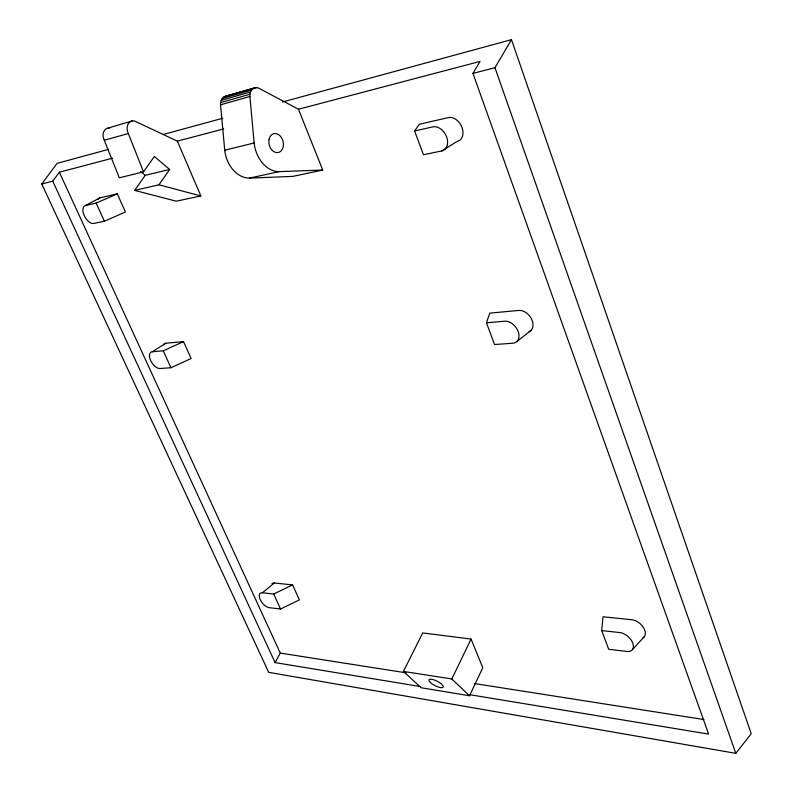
<?xml version="1.0" encoding="UTF-8"?>
<svg xmlns="http://www.w3.org/2000/svg" width="793" height="793" viewBox="0 0 793 793"><rect width="100%" height="100%" fill="white"/><g stroke="black" fill="none" stroke-linecap="round" stroke-linejoin="round"><path stroke-width="1.19" d="M322.721 170.039L279.116 171.635A28.964 21.451 76.3 0 1 254.137 142.968L249.914 96.488C249.121 91.71 253.403 85.813 258.568 88.073L298.465 109.236L322.721 170.039L292.904 176.383L249.527 178.098A28.29 21.322 75.8 0 1 224.726 150.204L220.543 104.815C220.276 101.395 221.792 97.4 225.311 96.29L254.702 87.775M601.709 630.564L619.987 632.606A11.707 7.127 42.5 0 1 632.784 643.133A11.707 7.127 42.5 0 1 626.976 651.489L608.697 649.249L601.709 630.564L603.007 616.776L632.021 619.749A11.608 7.167 42.3 0 1 643.539 627.679A11.608 7.167 42.3 0 1 643.064 637.79M486.436 322.801L504.754 321.215A12.301 8.545 52 0 1 518.166 331.474A12.301 8.545 52 0 1 512.902 343.22L494.574 344.529L486.436 322.801L489.777 313.136L518.88 310.43A12.173 8.574 52 0 1 531.597 319.133A12.173 8.574 52 0 1 529.139 331.712M469.506 695.758L482.788 667.726L471.072 639.069L422.699 632.923L403.459 671.423L421.093 687.739L469.506 695.758L451.822 678.977L403.459 671.423M451.822 678.977L471.072 639.069M420.409 686.56L275.092 662.591L280.266 653.085L59.366 172.21L112.636 158.174M469.258 694.618L708.605 734.09L472.955 73.372L494.961 67.722L511.475 39.65L751.229 733.743L735.815 753.35L268.688 672.335L41.771 183.976L57.056 163.378L108.344 149.411M472.955 73.372L480.082 61.408L298.465 109.236M169.643 169.454L145.238 175.332L134.651 190.389L158.977 184.799L169.643 169.454L154.357 156.489L143.513 171.873L119.317 177.791L104.042 139.707A8.723 6.988 70.6 0 1 106.549 128.496L132.381 120.883L134.255 120.893L177.335 141.144L223.656 128.942M414.59 131.004L419.358 124.273L448.342 117.592A12.847 9.288 61.2 0 1 462.012 127.475A12.847 9.288 61.2 0 1 457.075 141.471L441.741 150.938L423.482 154.744L414.59 131.004L432.839 126.87A12.975 9.268 60.9 0 1 446.598 136.882A12.975 9.268 60.9 0 1 441.741 150.938M41.771 183.976L52.744 181.161L59.366 172.21M632.527 649.526L644.441 636.521M262.374 592.767L274.338 583.014L292.617 584.887L299.358 599.914L280.544 609.044L269.174 607.656A8.901 4.451 51.1 0 1 260.173 599.558A8.901 4.451 51.1 0 1 262.374 592.767L273.724 594.026L292.617 584.887M517.006 341.416L530.983 330.443M152.266 351.765L165.787 343.25L183.54 341.605L191.133 358.525L170.941 367.734L159.918 368.527A9.476 4.996 56.8 0 1 150.67 360.577A9.476 4.996 56.8 0 1 152.266 351.765L163.259 350.813L183.54 341.605M85.446 205.526L99.958 197.863L117.305 193.869L125.433 211.999L104.408 221.227L93.643 223.467A9.962 5.264 60.5 0 1 84.256 215.646A9.962 5.264 60.5 0 1 85.446 205.526L96.171 203.097L117.305 193.869M132.381 120.883L130.627 121.478A8.911 7.048 71.3 0 0 128.099 132.927L143.513 171.873M223.596 97.113L252.977 88.608M256.615 87.597L225.311 96.29M222.169 98.51L251.55 90.035M221.148 100.394L250.519 91.948M220.593 102.624L249.954 94.238M220.543 104.815L249.914 96.488M104.369 140.242L128.426 133.472M163.209 134.473L222.843 118.236M282.477 102L511.475 39.65M224.726 150.204L254.137 142.968M249.527 178.098L279.116 171.635M177.335 141.144L200.867 195.96L176.234 201.194L134.651 190.389M108.284 127.911L110.148 127.911M280.266 653.085L406.016 672.811M474.383 683.536L703.906 719.538M158.977 184.799L200.867 195.96M140.5 171.387L145.238 175.332M52.744 181.161L275.092 662.591M96.171 203.097L104.408 221.227M163.259 350.813L170.941 367.734M273.724 594.026L280.544 609.044M494.961 67.722L735.815 753.35M163.566 344.628A9.407 5.036 56.9 0 1 165.787 343.25M271.979 583.717A8.832 4.49 51.1 0 1 274.338 583.014M97.836 199.667A9.883 5.313 60.6 0 1 99.958 197.863M430.411 682.515A7.989 2.438 27.1 0 0 442.781 687.491A7.989 2.438 27.1 0 0 435.179 680.335A7.989 2.438 27.1 0 0 430.411 682.515M269.065 139.33A9.655 7.147 76.3 0 0 277.996 152.543A9.655 7.147 76.3 0 0 281.317 137.367A9.655 7.147 76.3 0 0 269.065 139.33"/></g></svg>
